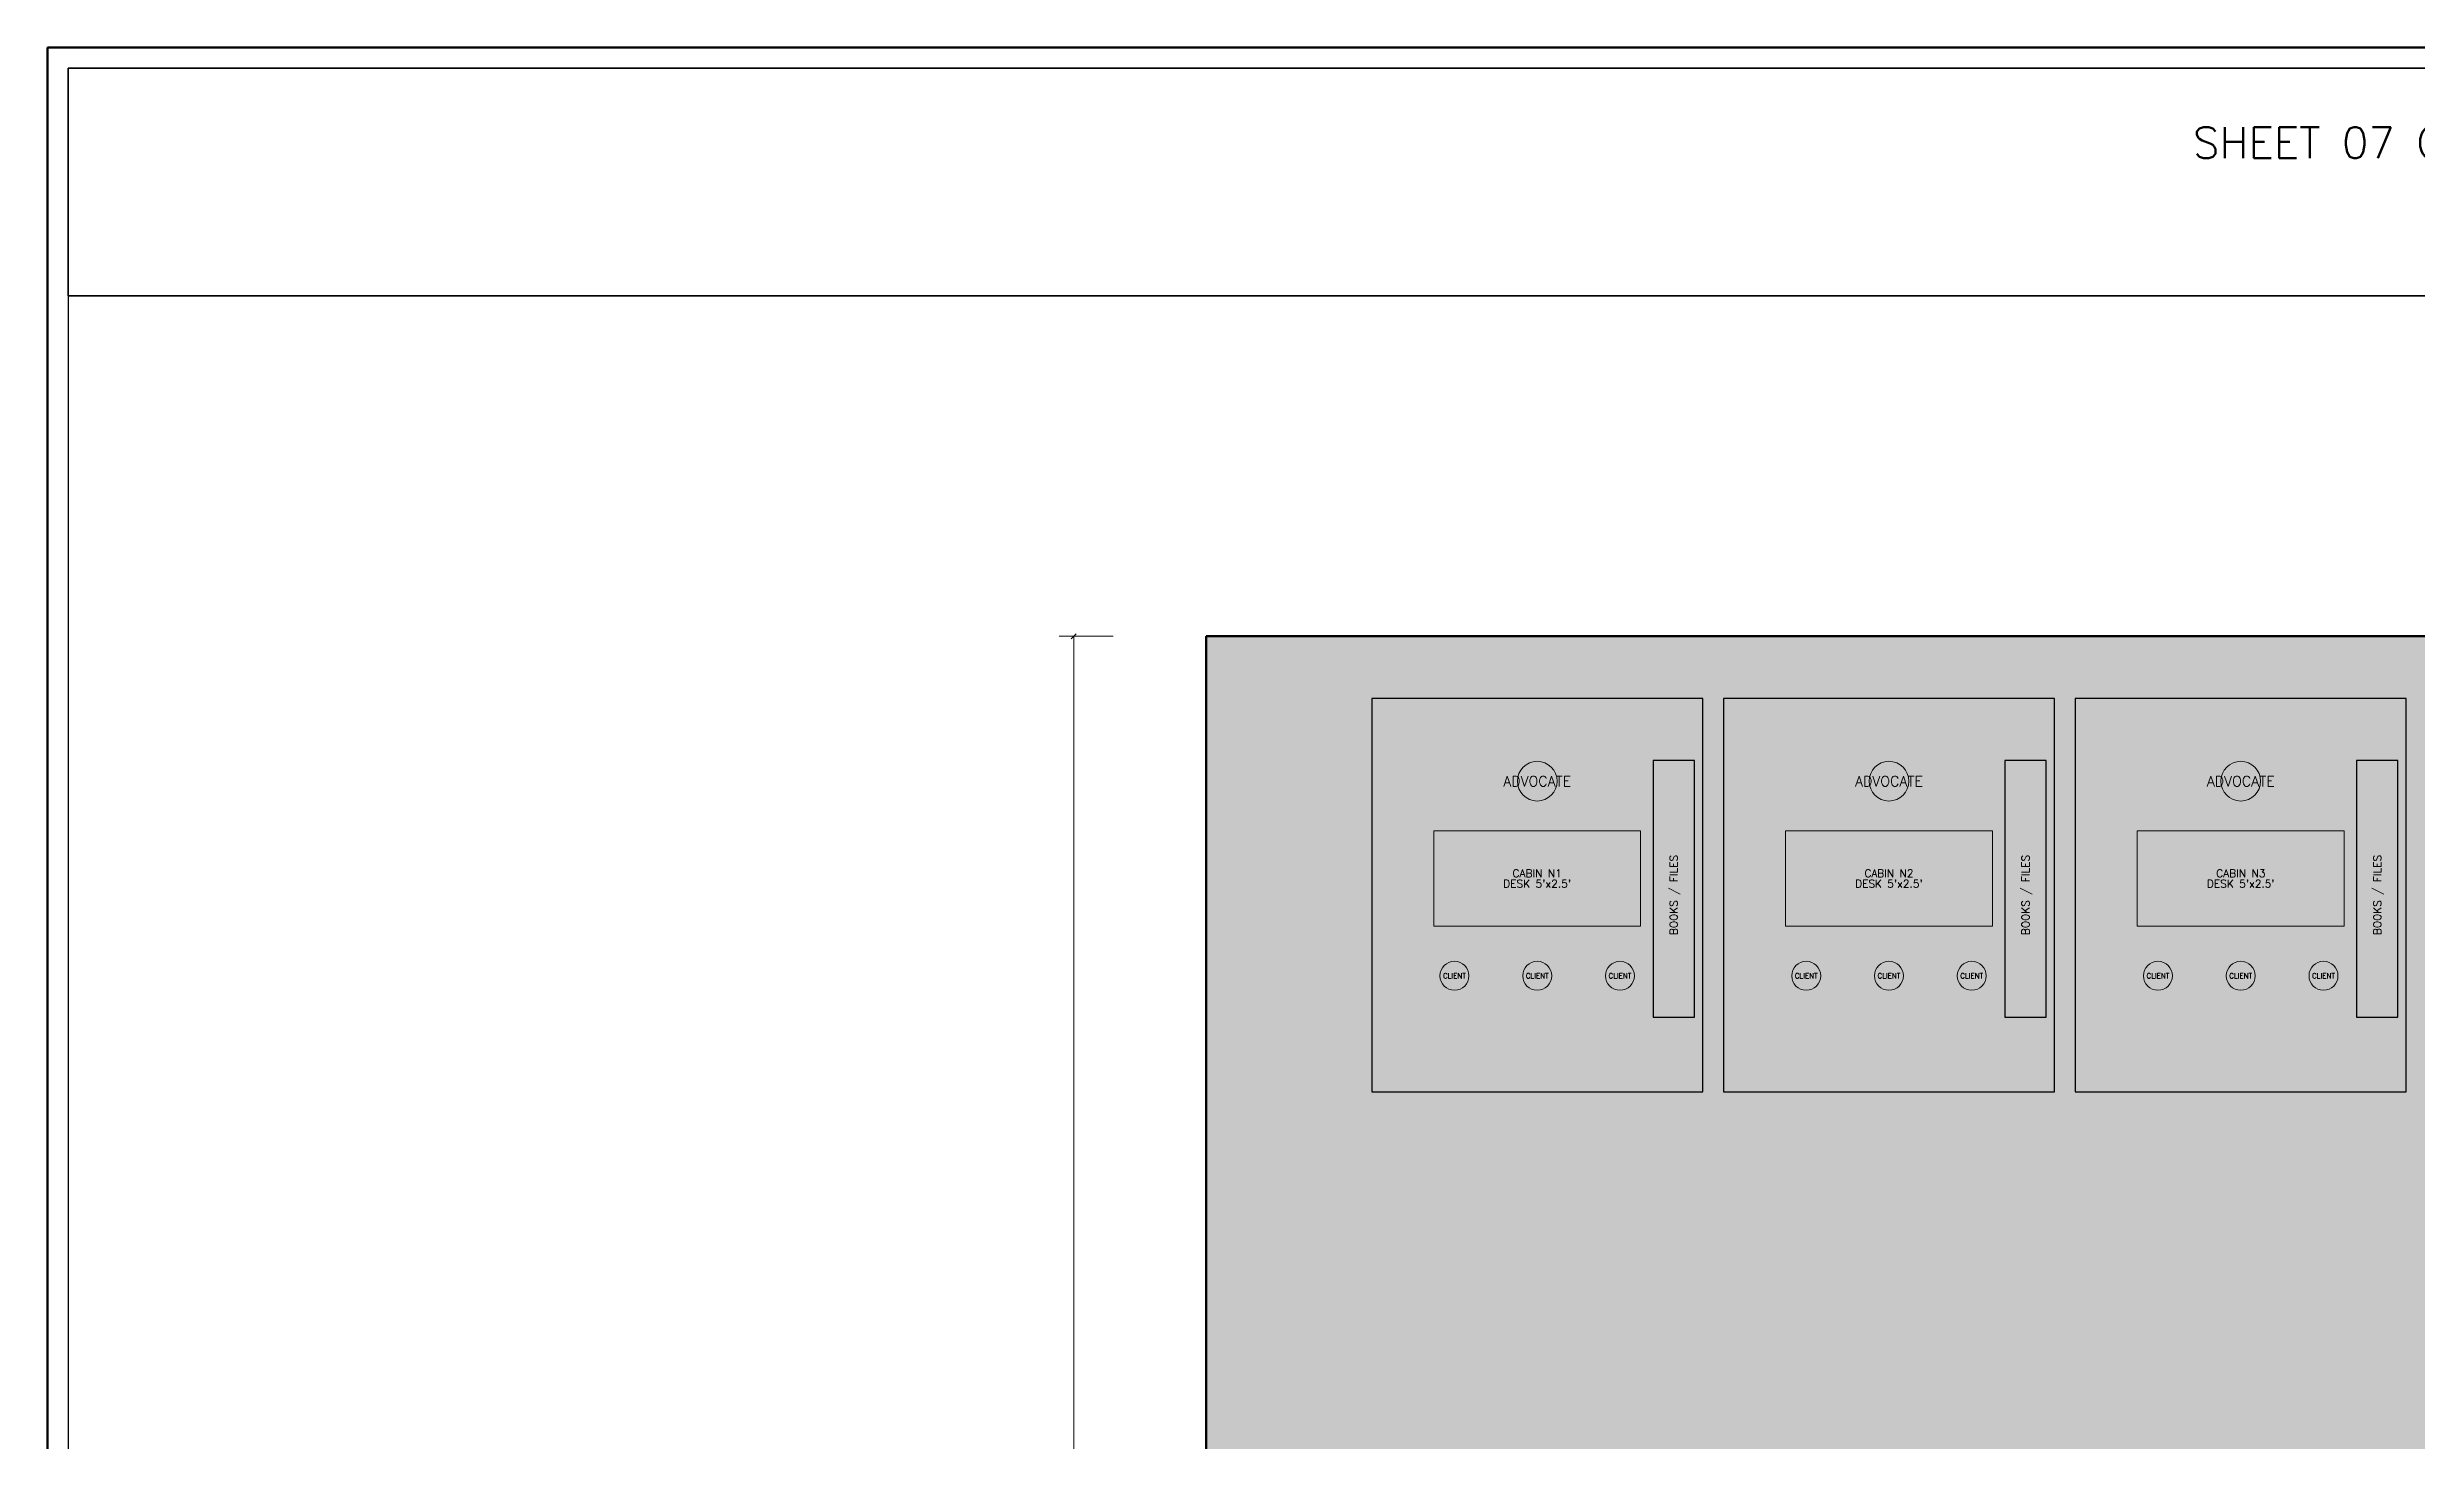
# Model space of a CAD drawing. Header units: inches. Extents: x 0 to 1800, y 0 to 1191.
# Drawn here: x 0 to 687, y 787 to 1191 of the extents above; entities that cross this region are included whole.
import ezdxf
from ezdxf.enums import TextEntityAlignment as Align

# ---------------------------------------------------------------- set-up
doc = ezdxf.new("R2010")
doc.units = ezdxf.units.IN
doc.header["$MEASUREMENT"] = 0
for name, color, linetype in [('A-DIM', 4, 'Continuous'), ('A-DOOR', 2, 'Continuous'), ('A-FURN', 1, 'Continuous'), ('A-HATCH', 8, 'Continuous'), ('A-TEXT-TTL', 7, 'Continuous'), ('A-TTLB', 7, 'Continuous'), ('A-WALL', 7, 'Continuous')]:
    doc.layers.add(name, color=color, linetype=linetype)
doc.styles.add('SIMPLEX', font='simplex.shx')

msp = doc.modelspace()

# ---------------------------------------------------------------- hatches: boundary and pattern name
at = {"layer": 'A-HATCH'}
h = msp.add_hatch(dxfattribs=at)
h.set_pattern_fill('ANSI31')
h.paths.add_polyline_path([(336, 132), (1416, 132), (1416, 1020), (336, 1020)])
h = msp.add_hatch(dxfattribs=at)
h.set_pattern_fill('SOLID')
h.paths.add_polyline_path([(345, 141), (1407, 141), (1407, 1011), (345, 1011)])

# ---------------------------------------------------------------- linework, layer by layer
at = {"layer": 'A-DIM', "lineweight": 13}
msp.add_line((309, 1020), (293.4, 1020), dxfattribs=at)
at = {"layer": 'A-DIM', "lineweight": 30}
msp.add_line((296.85, 1019.25), (298.35, 1020.75), dxfattribs=at)
at = {"layer": 'A-DIM', "lineweight": 18}
msp.add_line((297.6, 132), (297.6, 1020), dxfattribs=at)
at = {"layer": 'A-DOOR', "lineweight": 30}
for p, q in [((384, 888), (420, 888)), ((486, 888), (522, 888)), ((588, 888), (624, 888))]:
    msp.add_line(p, q, dxfattribs=at)
at = {"layer": 'A-FURN'}
for p, q in [((477.6, 984), (465.6, 984)), ((465.6, 984), (465.6, 909.6)), ((477.6, 909.6), (477.6, 984)), ((579.6, 984), (567.6, 984)), ((567.6, 984), (567.6, 909.6)), ((579.6, 909.6), (579.6, 984)), ((681.6, 984), (669.6, 984)), ((669.6, 984), (669.6, 909.6)), ((681.6, 909.6), (681.6, 984)), ((465.6, 909.6), (477.6, 909.6)), ((567.6, 909.6), (579.6, 909.6)), ((669.6, 909.6), (681.6, 909.6))]:
    msp.add_line(p, q, dxfattribs=at)
at = {"layer": 'A-FURN', "lineweight": 20}
for p, q in [((462, 963.6), (402, 963.6)), ((402, 963.6), (402, 936)), ((462, 936), (462, 963.6)), ((564, 963.6), (504, 963.6)), ((504, 963.6), (504, 936)), ((564, 936), (564, 963.6)), ((666, 963.6), (606, 963.6)), ((606, 963.6), (606, 936)), ((666, 936), (666, 963.6)), ((402, 936), (462, 936)), ((504, 936), (564, 936)), ((606, 936), (666, 936))]:
    msp.add_line(p, q, dxfattribs=at)
for centre in [(432, 978), (534, 978), (636, 978)]:
    msp.add_circle(centre, 5.76, dxfattribs=at)
at = {"layer": 'A-FURN', "lineweight": 15}
for centre in [(408, 921.6), (432, 921.6), (456, 921.6), (510, 921.6), (534, 921.6), (558, 921.6), (612, 921.6), (636, 921.6), (660, 921.6)]:
    msp.add_circle(centre, 4.2, dxfattribs=at)
at = {"layer": 'A-TTLB', "lineweight": 50}
for p, q in [((1800, 1190.66), (0, 1190.66)), ((0, 1190.66), (0, 0))]:
    msp.add_line(p, q, dxfattribs=at)
at = {"layer": 'A-TTLB', "lineweight": 25}
for p, q in [((1794, 1184.66), (6, 1184.66)), ((6, 1184.66), (6, 6))]:
    msp.add_line(p, q, dxfattribs=at)
at = {"layer": 'A-TTLB', "lineweight": 35}
for p, q in [((1794, 1184.66), (6, 1184.66)), ((6, 1184.66), (6, 1118.66)), ((6, 1118.66), (1794, 1118.66))]:
    msp.add_line(p, q, dxfattribs=at)
at = {"layer": 'A-WALL', "lineweight": 50}
for p, q in [((1416, 1020), (336, 1020)), ((336, 1020), (336, 132))]:
    msp.add_line(p, q, dxfattribs=at)
at = {"layer": 'A-WALL', "lineweight": 30}
for p, q in [((480, 1002), (384, 1002)), ((384, 1002), (384, 888)), ((480, 888), (480, 1002)), ((582, 1002), (486, 1002)), ((486, 1002), (486, 888)), ((582, 888), (582, 1002)), ((684, 1002), (588, 1002)), ((588, 1002), (588, 888)), ((684, 888), (684, 1002)), ((384, 888), (480, 888)), ((486, 888), (582, 888)), ((588, 888), (684, 888))]:
    msp.add_line(p, q, dxfattribs=at)

# ---------------------------------------------------------------- texts
at = {"layer": 'A-FURN', "style": 'SIMPLEX'}
for s, height, p in [('ADVOCATE', 3, (432, 978)), ('ADVOCATE', 3, (534, 978)), ('ADVOCATE', 3, (636, 978)), ("DESK 5'x2.5'", 2.25, (432, 948.28)), ('CABIN N1', 2.25, (432, 951.32)), ("DESK 5'x2.5'", 2.25, (534, 948.28)), ('CABIN N2', 2.25, (534, 951.32)), ("DESK 5'x2.5'", 2.25, (636, 948.28)), ('CABIN N3', 2.25, (636, 951.32)), ('CLIENT', 1.5, (408, 921.6)), ('CLIENT', 1.5, (432, 921.6)), ('CLIENT', 1.5, (456, 921.6)), ('CLIENT', 1.5, (510, 921.6)), ('CLIENT', 1.5, (534, 921.6)), ('CLIENT', 1.5, (558, 921.6)), ('CLIENT', 1.5, (612, 921.6)), ('CLIENT', 1.5, (636, 921.6)), ('CLIENT', 1.5, (660, 921.6))]:
    msp.add_text(s, height=height, dxfattribs=at).set_placement(p, align=Align.MIDDLE_CENTER)
for p in [(471.6, 945), (573.6, 945), (675.6, 945)]:
    msp.add_text('BOOKS / FILES', height=2.25, rotation=90, dxfattribs=at).set_placement(p, align=Align.MIDDLE_CENTER)
at = {"layer": 'A-TEXT-TTL', "style": 'SIMPLEX'}
msp.add_text('SHEET 07 OF 16  -  OPTION 2 - PLOT 1 GROUND FLOOR PLAN (60 BAYS + COURTYARD)', height=9, dxfattribs=at).set_placement((900, 1163.06), align=Align.MIDDLE_CENTER)

doc.saveas('drawing.dxf')
